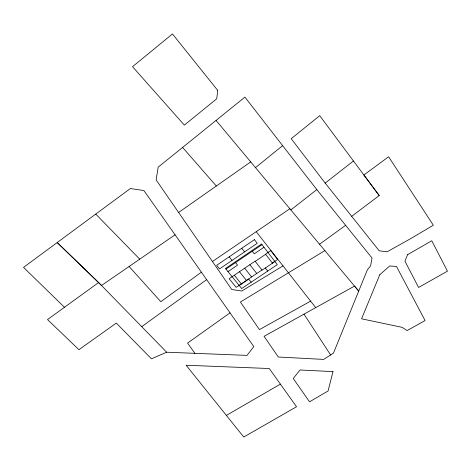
<?xml version="1.0" encoding="UTF-8"?>
<svg xmlns="http://www.w3.org/2000/svg" width="471" height="471" viewBox="0 0 471 471"><rect width="100%" height="100%" fill="white"/><g stroke="black" fill="none" stroke-linecap="round" stroke-linejoin="round"><path stroke-width="0.71" d="M216.054 120.429L244.902 97.12L316.83 189.619L372.008 258.008L370.612 265.774L367.327 269.918L333.456 353.144L323.648 359.402L278.337 357.018L264.06 336.329L354.522 286.085L358.708 291.102L216.054 120.429L158.168 167.146L156.136 179.904L231.756 289.506L241.806 291.037L283.006 265.885M255.482 167.611L282.688 145.616M325.173 183.095L353.45 160.982L319.703 115.672L291.219 138.704L325.173 183.095L379.232 250.813L387.097 251.82L411.118 238.397L433.326 225.215L388.616 156.766L363.883 174.976L379.214 195.559L351.69 216.324M290.866 209.931L316.83 189.619M166.669 352.226L98.645 282.529L47.524 319.568L78.916 349.688L116.308 323.106L151.432 358.825L166.669 352.226L247.016 355.381L253.804 346.585L143.902 190.543L130.349 188.547L23.55 267.381L64.48 307.292M201.394 272.191L160.794 301.711L129.095 266.498M141.736 326.68L206.639 279.644M319.532 244.225L345.626 225.315M230.031 312.838L187.558 343.094L194.906 353.338M178.603 212.462L250.731 161.9M175.082 234.799L101.536 285.479L57.209 242.559L98.645 282.529M212.439 261.511L289.877 208.747M225.95 269.1L262 244.673M227.988 271.614L237.572 265.132L235.547 262.6M263.978 247.257L254.281 253.816L252.291 251.249M255.205 261.358L265.662 254.299M261.953 270.001L236.165 287.339L229.141 278.708L255.082 261.193L262.076 270.16L274.899 261.54M272.35 263.006L277.566 259.503L270.784 250.59L265.538 254.134L272.474 263.171M239.244 285.508L248.735 279.126L251.173 282.176M324.878 250.607L240.41 302.029L259.427 329.612L310.613 301.128M226.374 415.416L280.398 384.118L296.53 406.75L243.748 437.047L186.127 365.249L269.282 368.522L280.398 384.118M95.754 214.087L139.722 259.162M182.601 147.435L216.313 186.027M234.305 275.223L241.299 283.883M229.171 256.836L232.032 260.416M239.48 271.726L246.445 280.428M244.667 268.223L251.602 276.96M249.865 264.714L256.772 273.48M256.212 231.679L315.723 307.651M241.764 248.27L244.596 251.885M265.297 267.993L267.699 271.084M353.45 160.982L379.214 195.559M304.007 314.139L330.601 354.969M217.726 90.414L216.731 98.78L184.344 125.121L132.534 66.688L172.468 33.953L217.726 90.414M332.985 371.613L328.075 390.995L309.535 401.822L293.25 378.484L300.039 369.988L332.985 371.613M407.55 254.734L404.942 261.181L418.584 287.451L447.45 271.166L431.766 240.74L407.55 254.734M379.785 274.699L361.569 318.802L402.099 327.351L407.127 330.571L425.083 320.557L396.488 266.468L389.723 265.956L379.785 274.699M254.422 239.662L216.648 265.35L219.539 268.894L257.231 243.313L254.422 239.662M261.529 244.055L225.468 268.505L241.694 288.535L277.278 264.655L261.529 244.055"/></g></svg>
